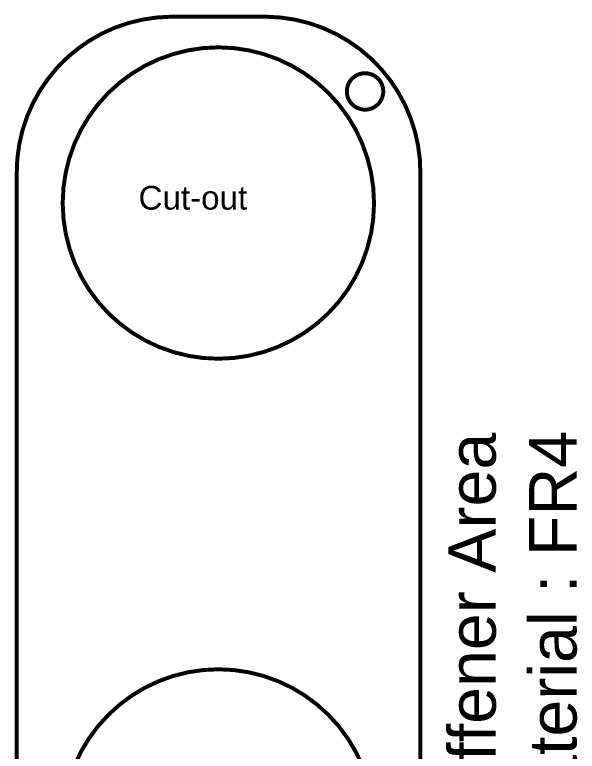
# Model space of a CAD drawing. Header units: inches. Extents: x -17 to 349, y -40 to 215.
# Drawn here: x 109.75 to 127.82, y 5.71 to 29.37 of the extents above; entities that cross this region are included whole.
import ezdxf

# ---------------------------------------------------------------- set-up
doc = ezdxf.new("R2010")
doc.units = ezdxf.units.IN
doc.layers.add('Fabrication', color=76, linetype='Continuous')
doc.styles.add('Arial', font='', dxfattribs={"height": 0.2})
doc.styles.get('Arial').set_extended_font_data('Arial')

msp = doc.modelspace()

# ---------------------------------------------------------------- linework, layer by layer
at = {"layer": 'Fabrication'}
for points in [[(109.814, 24.246, 0.127, 0.127, -0.414214), (114.757, 29.302, 0.127, 0.127, 0)], [(114.757, 29.302, 0.127, 0.127, 0), (117.837, 29.302, 0.127, 0.127, 0)], [(117.837, 29.302, 0.127, 0.127, -0.414214), (122.78, 24.246, 0.127, 0.127, 0)], [(109.814, 24.246, 0.127, 0.127, -0.244175), (111.892, 28.36, 0.127, 0.127, 0)], [(109.814, -17.635, 0.127, 0.127, 0), (109.814, 24.246, 0.127, 0.127, 0)], [(122.78, 24.246, 0.127, 0.127, 0), (122.78, -17.635, 0.127, 0.127, 0)]]:
    msp.add_lwpolyline(points, format="xyseb", dxfattribs=at)
for points in [[(114.726, 29.302, 0.0635, 0.0635, 1), (114.789, 29.302, 0.0635, 0.0635, 1)], [(114.726, 29.302, 0.0635, 0.0635, 1), (114.789, 29.302, 0.0635, 0.0635, 1)], [(117.805, 29.302, 0.0635, 0.0635, 1), (117.869, 29.302, 0.0635, 0.0635, 1)], [(117.805, 29.302, 0.0635, 0.0635, 1), (117.869, 29.302, 0.0635, 0.0635, 1)], [(111.86, 28.36, 0.0635, 0.0635, 1), (111.924, 28.36, 0.0635, 0.0635, 1)], [(121.291, 23.318, 0.127, 0.127, 1), (111.291, 23.318, 0.127, 0.127, 1)], [(121.587, 26.902, 0.127, 0.127, 1), (120.418, 26.902, 0.127, 0.127, 1)], [(120.386, 26.902, 0.0635, 0.0635, 1), (120.45, 26.902, 0.0635, 0.0635, 1)], [(121.555, 26.902, 0.0635, 0.0635, 1), (121.618, 26.902, 0.0635, 0.0635, 1)], [(109.782, 24.246, 0.0635, 0.0635, 1), (109.846, 24.246, 0.0635, 0.0635, 1)], [(109.782, 24.246, 0.0635, 0.0635, 1), (109.846, 24.246, 0.0635, 0.0635, 1)], [(109.782, 24.246, 0.0635, 0.0635, 1), (109.846, 24.246, 0.0635, 0.0635, 1)], [(122.749, 24.246, 0.0635, 0.0635, 1), (122.812, 24.246, 0.0635, 0.0635, 1)], [(122.749, 24.246, 0.0635, 0.0635, 1), (122.812, 24.246, 0.0635, 0.0635, 1)], [(111.259, 23.318, 0.0635, 0.0635, 1), (111.323, 23.318, 0.0635, 0.0635, 1)], [(121.259, 23.318, 0.0635, 0.0635, 1), (121.323, 23.318, 0.0635, 0.0635, 1)], [(121.291, 3.344, 0.127, 0.127, 1), (111.291, 3.344, 0.127, 0.127, 1)]]:
    msp.add_lwpolyline(points, format="xyseb", close=True, dxfattribs=at)

# ---------------------------------------------------------------- texts
at = {"layer": 'Fabrication', "style": 'Arial'}
msp.add_text('Cut-out', height=0.762, dxfattribs=at).set_placement((113.727, 23.107))
for s, p in [('Stiffener Area', (125.202, 2.924)), ('Material : FR4', (127.798, 2.634))]:
    msp.add_text(s, height=1.524, rotation=90, dxfattribs=at).set_placement(p)

doc.saveas('drawing.dxf')
